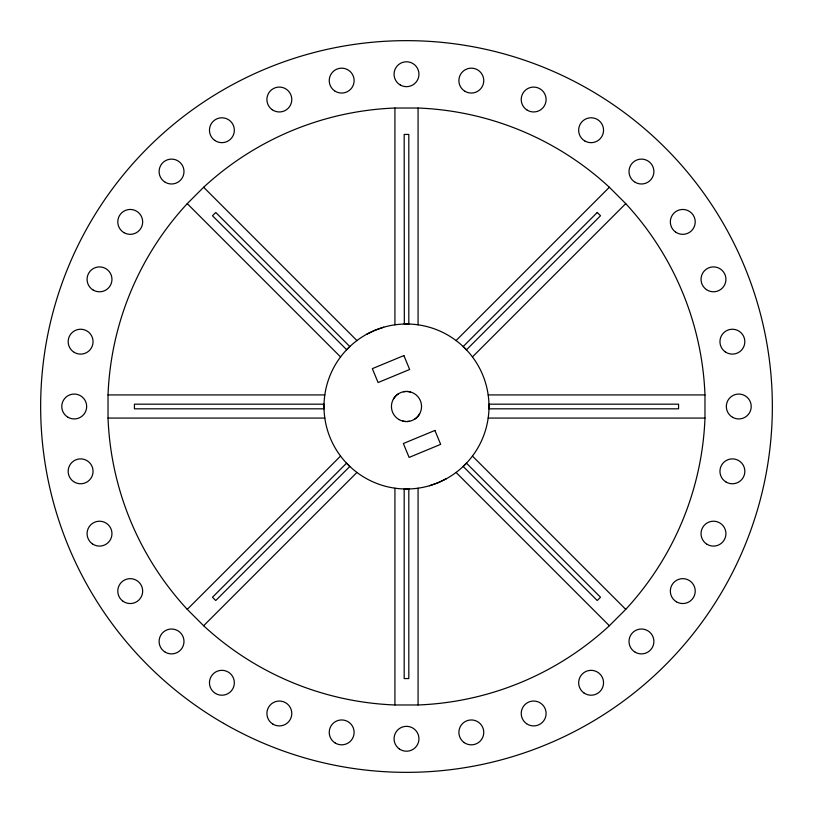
<?xml version="1.0" encoding="UTF-8"?>
<svg xmlns="http://www.w3.org/2000/svg" width="813" height="813" viewBox="0 0 813 813"><rect width="100%" height="100%" fill="white"/><g stroke="black" fill="none" stroke-linecap="round" stroke-linejoin="round"><path stroke-width="1.22" d="M108.027 394.925L108.027 418.075A298.696 298.696 0 0 0 187.254 609.364L203.636 625.746A298.696 298.696 0 0 0 394.925 704.973L418.075 704.973A298.696 298.696 0 0 0 609.364 625.746L625.746 609.364A298.696 298.696 0 0 0 704.973 418.075L704.973 394.925A298.696 298.696 0 0 0 625.746 203.636L609.364 187.254A298.696 298.696 0 0 0 418.075 108.027L394.925 108.027A298.696 298.696 0 0 0 203.636 187.254L187.254 203.636A298.696 298.696 0 0 0 108.027 394.925L324.824 394.925M393.401 399.081L394.579 397.313A21.504 17.398 67.5 0 1 398.207 393.949M419.599 413.919L418.492 415.585A21.504 17.398 67.5 0 1 414.793 419.051M187.254 609.364L340.566 456.063M456.063 340.566L609.364 187.254M203.636 625.746L356.937 472.434M472.434 356.937L625.746 203.636M366.572 334.316L374.935 330.291L383.685 327.222M446.428 478.684L438.065 482.709L429.416 485.747M488.176 394.925L704.973 394.925M108.027 418.075L324.824 418.075M488.176 418.075L704.973 418.075M407.1 391.46L407.465 391.48A20.416 16.514 67.5 0 1 408.431 391.571L410.514 391.998M405.9 421.541L405.535 421.52A20.416 16.514 67.5 0 1 404.569 421.429L402.486 421.002M203.636 187.254L356.937 340.566M472.434 456.063L625.746 609.364M187.254 203.636L340.566 356.937M456.063 472.434L609.364 625.746M418.075 108.027L418.075 324.824M418.075 488.176L418.075 704.973M394.925 108.027L394.925 324.824M394.925 488.176L394.925 704.973M403.492 391.754A21.941 17.754 67.5 0 1 405.931 391.46M409.508 421.246A21.941 17.754 67.5 0 1 407.069 421.541M324.011 406.358L324.041 408.817L134.43 408.817L134.43 404.183L324.041 404.183L324.011 406.358M488.989 406.5L488.959 408.817L678.57 408.817L678.57 404.183L488.959 404.183L488.989 406.5A82.489 82.489 0 0 1 365.25 477.942A82.489 82.489 0 0 1 365.25 335.058A82.489 82.489 0 0 1 488.989 406.5M346.653 349.722L212.478 215.75L215.75 212.478L349.834 346.562L346.653 349.722M466.438 463.166L463.166 466.438L597.25 600.522L600.522 597.25L466.438 463.166M346.562 463.166L212.478 597.25L215.75 600.522L349.834 466.438L346.562 463.166M597.25 212.478L463.166 346.562L466.438 349.834L600.522 215.75L597.25 212.478M403.888 355.576L372.334 368.645L378.096 382.547L409.65 369.478L403.888 355.576M434.904 430.453L403.35 443.522L409.112 457.424L440.666 444.355L434.904 430.453M404.325 324.041L404.183 134.43L408.817 134.43L408.817 324.041L404.325 324.041M408.817 488.959L404.183 488.959L404.183 678.57L408.817 678.57L408.817 488.959M223.575 723.336A365.85 365.85 0 0 0 772.35 406.5A365.85 365.85 0 0 0 223.575 89.664A365.85 365.85 0 0 0 223.575 723.336M726.019 482.018A12.449 12.449 0 0 0 744.84 471.489A12.449 12.449 0 0 0 726.314 460.463A12.449 12.449 0 0 0 726.019 482.018M732.554 417.282A12.449 12.449 0 0 0 751.222 406.5A12.449 12.449 0 0 0 732.554 395.718A12.449 12.449 0 0 0 732.554 417.282M725.298 351.907A12.449 12.449 0 0 0 744.789 342.7A12.449 12.449 0 0 0 727.076 330.424A12.449 12.449 0 0 0 725.298 351.907M706.375 289.56A12.449 12.449 0 0 0 725.887 280.394A12.449 12.449 0 0 0 708.194 268.077A12.449 12.449 0 0 0 706.375 289.56M675.583 232.051A12.449 12.449 0 0 0 695.166 223.057A12.449 12.449 0 0 0 677.585 210.587A12.449 12.449 0 0 0 675.583 232.051M635.227 182.325A12.449 12.449 0 0 0 653.896 171.543A12.449 12.449 0 0 0 635.227 160.771A12.449 12.449 0 0 0 635.227 182.325M584.771 140.944A12.449 12.449 0 0 0 603.551 130.344A12.449 12.449 0 0 0 584.984 119.379A12.449 12.449 0 0 0 584.771 140.944M527.261 110.192A12.449 12.449 0 0 0 546.102 99.714A12.449 12.449 0 0 0 527.607 88.647A12.449 12.449 0 0 0 527.261 110.192M464.955 91.3A12.449 12.449 0 0 0 483.765 80.772A12.449 12.449 0 0 0 465.249 69.745A12.449 12.449 0 0 0 464.955 91.3M400.281 84.999A12.449 12.449 0 0 0 418.949 74.227A12.449 12.449 0 0 0 400.281 63.444A12.449 12.449 0 0 0 400.281 84.999M334.59 90.843A12.449 12.449 0 0 0 354.082 81.635A12.449 12.449 0 0 0 336.358 69.359A12.449 12.449 0 0 0 334.59 90.843M272.233 109.735A12.449 12.449 0 0 0 291.745 100.568A12.449 12.449 0 0 0 274.052 88.251A12.449 12.449 0 0 0 272.233 109.735M214.703 140.375A12.449 12.449 0 0 0 234.286 131.381A12.449 12.449 0 0 0 216.705 118.911A12.449 12.449 0 0 0 214.703 140.375M165.324 182.325A12.449 12.449 0 0 0 183.992 171.543A12.449 12.449 0 0 0 165.324 160.771A12.449 12.449 0 0 0 165.324 182.325M123.891 232.609A12.449 12.449 0 0 0 142.671 222.02A12.449 12.449 0 0 0 124.104 211.055A12.449 12.449 0 0 0 123.891 232.609M93.129 290.028A12.449 12.449 0 0 0 111.96 279.54A12.449 12.449 0 0 0 93.465 268.473A12.449 12.449 0 0 0 93.129 290.028M74.247 352.375A12.449 12.449 0 0 0 93.058 341.846A12.449 12.449 0 0 0 74.532 330.82A12.449 12.449 0 0 0 74.247 352.375M67.997 417.282A12.449 12.449 0 0 0 86.666 406.5A12.449 12.449 0 0 0 67.997 395.718A12.449 12.449 0 0 0 67.997 417.282M73.516 481.55A12.449 12.449 0 0 0 93.017 472.353A12.449 12.449 0 0 0 75.294 460.067A12.449 12.449 0 0 0 73.516 481.55M92.408 543.867A12.449 12.449 0 0 0 111.92 534.71A12.449 12.449 0 0 0 94.227 522.393A12.449 12.449 0 0 0 92.408 543.867M123.027 601.254A12.449 12.449 0 0 0 142.621 592.26A12.449 12.449 0 0 0 125.029 579.791A12.449 12.449 0 0 0 123.027 601.254M165.324 652.229A12.449 12.449 0 0 0 183.992 641.457A12.449 12.449 0 0 0 165.324 630.675A12.449 12.449 0 0 0 165.324 652.229M215.567 693.489A12.449 12.449 0 0 0 234.347 682.9A12.449 12.449 0 0 0 215.78 671.934A12.449 12.449 0 0 0 215.567 693.489M272.955 724.159A12.449 12.449 0 0 0 291.786 713.682A12.449 12.449 0 0 0 273.29 702.605A12.449 12.449 0 0 0 272.955 724.159M335.312 743.082A12.449 12.449 0 0 0 354.122 732.554A12.449 12.449 0 0 0 335.596 721.527A12.449 12.449 0 0 0 335.312 743.082M399.335 748.946A12.449 12.449 0 0 0 418.898 739.891A12.449 12.449 0 0 0 401.266 727.483A12.449 12.449 0 0 0 399.335 748.946M464.233 742.625A12.449 12.449 0 0 0 483.725 733.417A12.449 12.449 0 0 0 466.012 721.141A12.449 12.449 0 0 0 464.233 742.625M526.55 723.692A12.449 12.449 0 0 0 546.062 714.536A12.449 12.449 0 0 0 528.369 702.219A12.449 12.449 0 0 0 526.55 723.692M583.907 692.93A12.449 12.449 0 0 0 603.49 683.926A12.449 12.449 0 0 0 585.909 671.467A12.449 12.449 0 0 0 583.907 692.93M635.227 652.229A12.449 12.449 0 0 0 653.896 641.457A12.449 12.449 0 0 0 635.227 630.675A12.449 12.449 0 0 0 635.227 652.229M676.446 601.813A12.449 12.449 0 0 0 695.227 591.224A12.449 12.449 0 0 0 676.66 580.258A12.449 12.449 0 0 0 676.446 601.813M707.086 544.334A12.449 12.449 0 0 0 725.928 533.856A12.449 12.449 0 0 0 707.432 522.779A12.449 12.449 0 0 0 707.086 544.334M398.97 419.538A15.051 15.051 0 0 0 421.551 406.5A15.051 15.051 0 0 0 398.97 393.462A15.051 15.051 0 0 0 398.97 419.538"/></g></svg>
